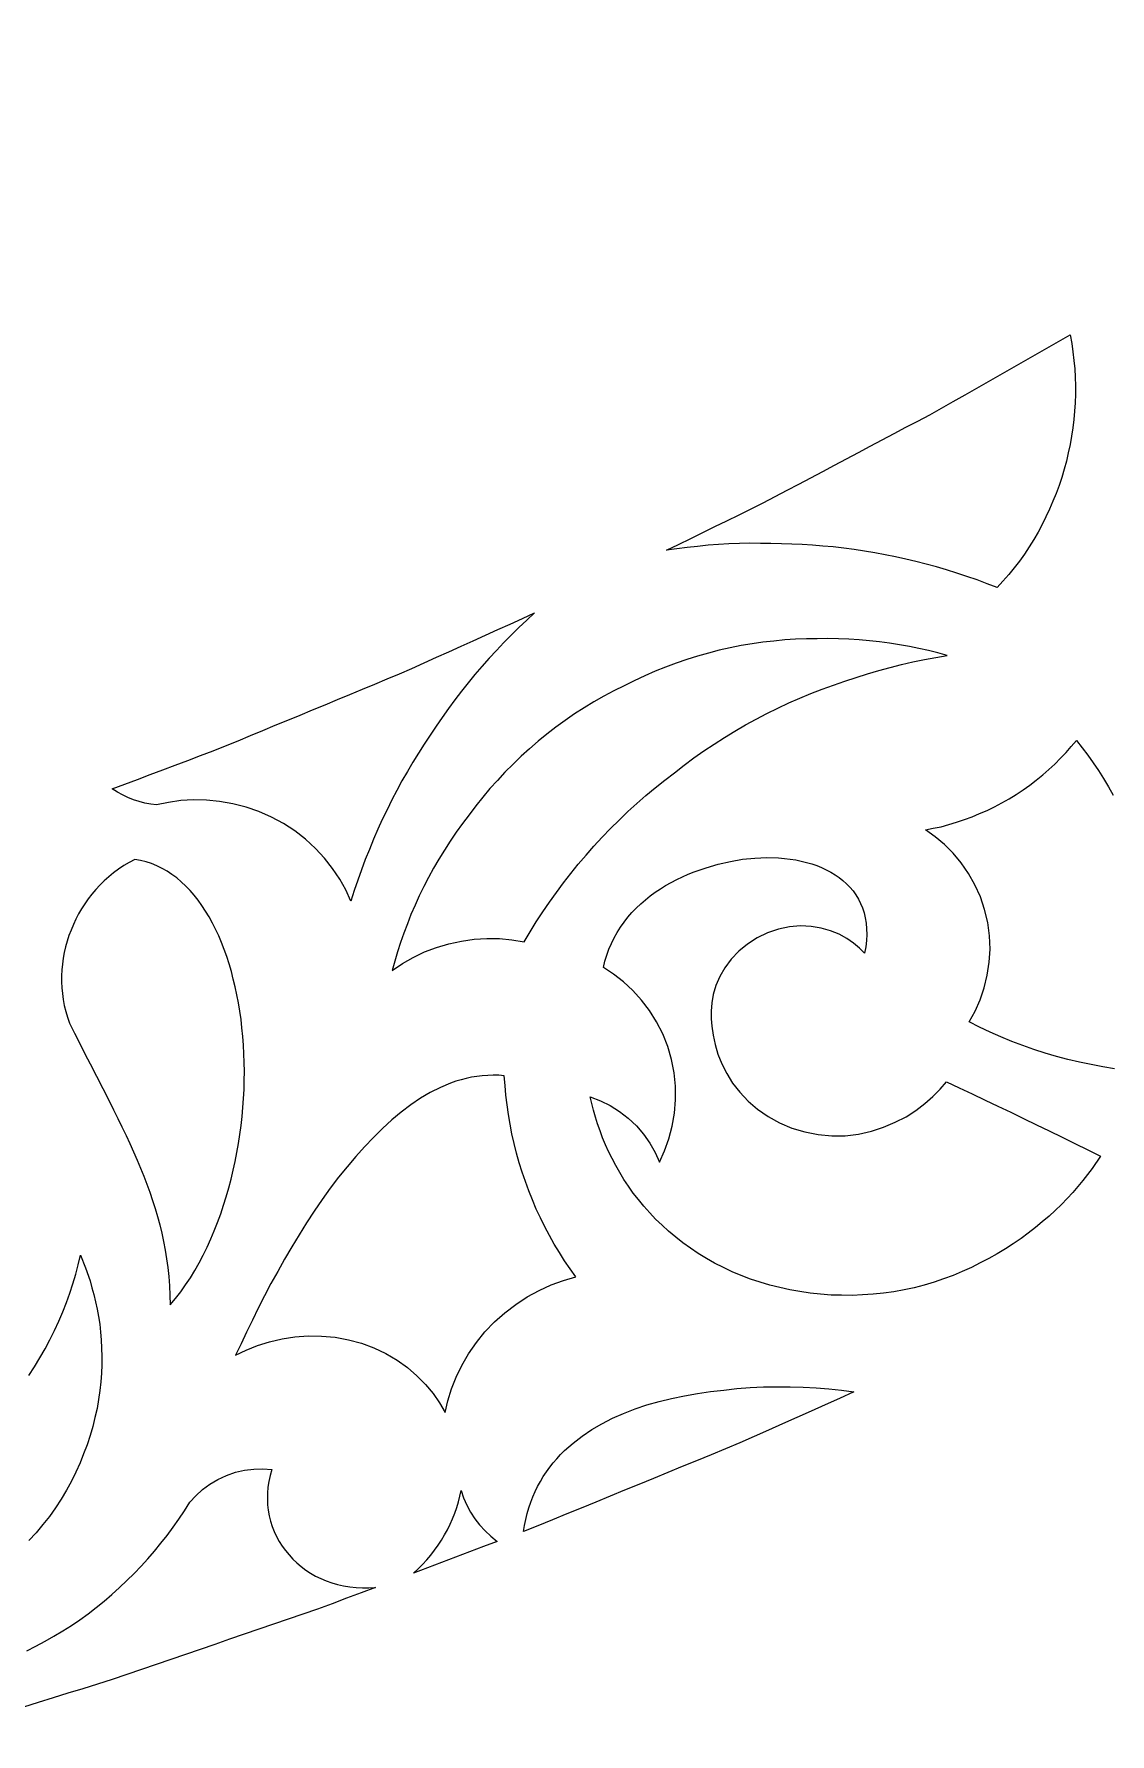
# Model space of a CAD drawing. Extents: x -1903 to -234, y -575 to 545.
# Drawn here: x -1190.6 to -1113.9, y -503.5 to -382.3 of the extents above; entities that cross this region are included whole.
import ezdxf

# ---------------------------------------------------------------- set-up
doc = ezdxf.new("R2010")
doc.units = 0
doc.layers.add('LAYER_1', color=18, linetype='CONTINUOUS')

msp = doc.modelspace()

# ---------------------------------------------------------------- linework, layer by layer
at = {"layer": 'LAYER_1'}
msp.add_lwpolyline([(-1342.912552403855, 545.219890420859, 0.4142135623730951), (-1902.912552403855, -14.78010957914103, 0.4142135623730951), (-1342.912552403855, -574.780109579141, 0.4142135623730951), (-782.912552403855, -14.78010957914103, 0.4142135623730951)], format="xyb", close=True, dxfattribs=at)
for points in [[(-1116.698486328125, -403.7484130859375), (-1116.5927734375, -404.3519592285156), (-1116.505004882812, -404.9563598632812), (-1116.435180664062, -405.5613708496094), (-1116.38330078125, -406.1665954589844), (-1116.349365234375, -406.7717590332031), (-1116.333129882812, -407.3764953613281), (-1116.334594726562, -407.9804992675781), (-1116.353881835938, -408.5834045410156), (-1116.390625, -409.1848754882812), (-1116.444946289062, -409.7846374511719), (-1116.516723632812, -410.3822631835938), (-1116.605834960938, -410.9774475097656), (-1116.712280273438, -411.5698547363281), (-1116.8359375, -412.1591491699219), (-1116.976684570312, -412.7449340820312), (-1117.134399414062, -413.3268737792969), (-1117.30908203125, -413.9046936035156), (-1117.500610351562, -414.4779357910156), (-1117.708740234375, -415.0462951660156), (-1117.93359375, -415.6094055175781), (-1118.174926757812, -416.1669311523438), (-1118.432495117188, -416.7184448242188), (-1118.70654296875, -417.263671875), (-1118.99658203125, -417.8021850585938), (-1119.302734375, -418.3336791992188), (-1119.624755859375, -418.8576965332031), (-1119.962646484375, -419.3739318847656), (-1120.317504882812, -419.8793640136719), (-1120.694946289062, -420.3633728027344), (-1121.088012695312, -420.8381958007812), (-1121.496337890625, -421.3034973144531), (-1121.919921875, -421.7588806152344), (-1122.63525390625, -421.4885864257812), (-1123.349609375, -421.2177429199219), (-1124.07080078125, -420.972900390625), (-1124.790893554688, -420.7275085449219), (-1125.516967773438, -420.5082092285156), (-1126.242065429688, -420.2883605957031), (-1126.972412109375, -420.0946655273438), (-1127.701782226562, -419.9004211425781), (-1128.435791015625, -419.7324523925781), (-1129.168579101562, -419.5638732910156), (-1129.905395507812, -419.4216918945312), (-1130.640991210938, -419.2789306640625), (-1131.3798828125, -419.16259765625), (-1132.11767578125, -419.0457458496094), (-1132.858032226562, -418.9554443359375), (-1133.597290039062, -418.8645629882812), (-1134.33837890625, -418.8003845214844), (-1135.078491210938, -418.7356567382812), (-1135.819702148438, -418.6977233886719), (-1136.56005859375, -418.6592712402344), (-1137.302856445312, -418.6435241699219), (-1138.052001953125, -418.6131591796875), (-1138.801147460938, -418.6094665527344), (-1139.549438476562, -418.6053466796875), (-1140.296997070312, -418.6280517578125), (-1141.043701171875, -418.6503295898438), (-1141.789184570312, -418.6995849609375), (-1142.533935546875, -418.7484741210938), (-1143.276611328125, -418.8244323730469), (-1144.018676757812, -418.9000549316406), (-1144.758056640625, -419.0029602050781), (-1145.496826171875, -419.1055297851562), (-1144.634521484375, -418.6831970214844), (-1143.772216796875, -418.2608642578125), (-1142.909912109375, -417.8385620117188), (-1142.047607421875, -417.4162292480469), (-1141.185302734375, -416.9938659667969), (-1140.322998046875, -416.5715637207031), (-1139.460693359375, -416.1492309570312), (-1138.5986328125, -415.726318359375), (-1137.75, -415.2771301269531), (-1136.9013671875, -414.8279113769531), (-1136.052734375, -414.3786926269531), (-1135.204223632812, -413.9295043945312), (-1134.355590820312, -413.4802856445312), (-1133.506958007812, -413.0310668945312), (-1132.658325195312, -412.5818481445312), (-1131.809692382812, -412.1326293945312), (-1130.961059570312, -411.6834106445312), (-1130.112426757812, -411.2342224121094), (-1129.263793945312, -410.7850036621094), (-1128.415161132812, -410.3357849121094), (-1127.566650390625, -409.8865966796875), (-1126.718017578125, -409.4373474121094), (-1125.873657226562, -408.9802551269531), (-1125.03955078125, -408.5046691894531), (-1124.205444335938, -408.0290222167969), (-1123.371337890625, -407.5534057617188), (-1122.537231445312, -407.0777587890625), (-1121.703125, -406.6021728515625), (-1120.869018554688, -406.1265258789062), (-1120.034912109375, -405.6509094238281), (-1119.200805664062, -405.17529296875), (-1118.36669921875, -404.6996765136719), (-1117.532592773438, -404.2240295410156)], [(-1154.899536132812, -423.5744934082031), (-1155.461547851562, -424.0925903320312), (-1156.0244140625, -424.6110229492188), (-1156.566772460938, -425.1495971679688), (-1157.110107421875, -425.6885375976562), (-1157.632690429688, -426.2470092773438), (-1158.156127929688, -426.8058776855469), (-1158.658813476562, -427.3836669921875), (-1159.162231445312, -427.9618530273438), (-1159.644409179688, -428.558349609375), (-1160.127685546875, -429.1553039550781), (-1160.58935546875, -429.7699279785156), (-1161.051879882812, -430.385009765625), (-1161.49267578125, -431.0171508789062), (-1161.934448242188, -431.6497802734375), (-1162.355346679688, -432.2957153320312), (-1162.783935546875, -432.9266967773438), (-1163.189819335938, -433.5739135742188), (-1163.596801757812, -434.2215576171875), (-1163.980590820312, -434.8847961425781), (-1164.365600585938, -435.5485229492188), (-1164.726928710938, -436.2271728515625), (-1165.089477539062, -436.9063110351562), (-1165.428100585938, -437.5997314453125), (-1165.767822265625, -438.2936706542969), (-1166.083251953125, -439.0012817382812), (-1166.399780273438, -439.7093811035156), (-1166.69140625, -440.4304809570312), (-1166.984375, -441.1520690917969), (-1167.251953125, -441.8860168457031), (-1167.520751953125, -442.6204528808594), (-1167.763793945312, -443.3665771484375), (-1168.008056640625, -444.1132202148438), (-1168.371826171875, -443.32373046875), (-1168.805908203125, -442.5448913574219), (-1169.310791015625, -441.7852478027344), (-1169.885864257812, -441.0537719726562), (-1170.528442382812, -440.3595581054688), (-1171.23486328125, -439.7115783691406), (-1171.99951171875, -439.1183776855469), (-1172.815551757812, -438.5877380371094), (-1173.674926757812, -438.1263122558594), (-1174.568359375, -437.7393188476562), (-1175.486206054688, -437.4305725097656), (-1176.426635742188, -437.1816101074219), (-1177.372802734375, -437.0099487304688), (-1178.314086914062, -436.9168701171875), (-1179.241455078125, -436.8998718261719), (-1180.146606445312, -436.9551086425781), (-1181.022827148438, -437.07763671875), (-1181.864013671875, -437.2616577148438), (-1182.287353515625, -437.2075805664062), (-1182.704833984375, -437.1272888183594), (-1183.115356445312, -437.0212707519531), (-1183.517578125, -436.8899841308594), (-1183.91064453125, -436.73388671875), (-1184.293212890625, -436.5534057617188), (-1184.664306640625, -436.3490295410156), (-1185.022827148438, -436.1212768554688), (-1184.124755859375, -435.7817687988281), (-1183.226806640625, -435.4422912597656), (-1182.328735351562, -435.102783203125), (-1181.430786132812, -434.7633056640625), (-1180.53271484375, -434.4237976074219), (-1179.634765625, -434.0843200683594), (-1178.73681640625, -433.7448425292969), (-1177.8388671875, -433.4053344726562), (-1176.944702148438, -433.0560302734375), (-1176.057861328125, -432.6885070800781), (-1175.1708984375, -432.3209838867188), (-1174.284057617188, -431.9534606933594), (-1173.397216796875, -431.5859375), (-1172.51025390625, -431.2184143066406), (-1171.623413085938, -430.8508911132812), (-1170.736450195312, -430.4833679199219), (-1169.849609375, -430.1158447265625), (-1168.962646484375, -429.7483215332031), (-1168.075805664062, -429.3807983398438), (-1167.18896484375, -429.0133056640625), (-1166.302001953125, -428.6457824707031), (-1165.415161132812, -428.2782592773438), (-1164.5283203125, -427.9107360839844), (-1163.648803710938, -427.5259399414062), (-1162.77392578125, -427.1307983398438), (-1161.89892578125, -426.7356567382812), (-1161.024047851562, -426.3405151367188), (-1160.149169921875, -425.9453735351562), (-1159.274169921875, -425.5502319335938), (-1158.399291992188, -425.1550903320312), (-1157.524291992188, -424.7599182128906), (-1156.6494140625, -424.3647766113281), (-1155.774536132812, -423.9696350097656)], [(-1125.4765625, -426.5994567871094), (-1126.141845703125, -426.4253845214844), (-1126.806274414062, -426.2507934570312), (-1127.491333007812, -426.1039733886719), (-1128.175415039062, -425.9566345214844), (-1128.878662109375, -425.8392944335938), (-1129.5810546875, -425.7214660644531), (-1130.30078125, -425.6358032226562), (-1131.01953125, -425.5496520996094), (-1131.753784179688, -425.4978637695312), (-1132.486938476562, -425.4455261230469), (-1133.2333984375, -425.4295349121094), (-1133.982543945312, -425.40576171875), (-1134.74853515625, -425.4083251953125), (-1135.513549804688, -425.4104309082031), (-1136.286865234375, -425.45166015625), (-1137.059326171875, -425.492431640625), (-1137.837280273438, -425.5737609863281), (-1138.614501953125, -425.6547241210938), (-1139.39404296875, -425.77734375), (-1140.172973632812, -425.899658203125), (-1140.951049804688, -426.0645141601562), (-1141.728515625, -426.2290954589844), (-1142.501831054688, -426.4367370605469), (-1143.274658203125, -426.6441650390625), (-1144.0400390625, -426.8948059082031), (-1144.805053710938, -427.1452941894531), (-1145.559204101562, -427.4388122558594), (-1146.313232421875, -427.7322082519531), (-1147.052978515625, -428.0679931640625), (-1147.792724609375, -428.4037475585938), (-1148.520141601562, -428.7701721191406), (-1149.253540039062, -429.1241455078125), (-1149.96630859375, -429.5181579589844), (-1150.679443359375, -429.9122924804688), (-1151.369018554688, -430.3447570800781), (-1152.058837890625, -430.7774047851562), (-1152.72265625, -431.2463989257812), (-1153.386840820312, -431.7156066894531), (-1154.022216796875, -432.2188110351562), (-1154.658325195312, -432.7222900390625), (-1155.263427734375, -433.2572021484375), (-1155.869262695312, -433.7924194335938), (-1156.442260742188, -434.3561706542969), (-1157.015991210938, -434.9202880859375), (-1157.555297851562, -435.5099182128906), (-1158.095458984375, -436.0999450683594), (-1158.599853515625, -436.7123107910156), (-1159.105224609375, -437.3250732421875), (-1159.573852539062, -437.9569091796875), (-1160.049438476562, -438.5752563476562), (-1160.489868164062, -439.2044372558594), (-1160.931396484375, -439.8340759277344), (-1161.334838867188, -440.4770202636719), (-1161.7392578125, -441.1203918457031), (-1162.105712890625, -441.7738952636719), (-1162.47314453125, -442.4278259277344), (-1162.802734375, -443.0887145996094), (-1163.133422851562, -443.7500610351562), (-1163.4267578125, -444.4154052734375), (-1163.72119140625, -445.0811767578125), (-1163.97900390625, -445.7481079101562), (-1164.23779296875, -446.4154357910156), (-1164.4609375, -447.081298828125), (-1164.684936523438, -447.7475280761719), (-1164.87451171875, -448.4097900390625), (-1165.065063476562, -449.0724487304688), (-1164.335571289062, -448.5792236328125), (-1163.560791015625, -448.1358337402344), (-1162.74609375, -447.7481384277344), (-1161.8974609375, -447.421142578125), (-1161.02197265625, -447.1589965820312), (-1160.127197265625, -446.9645080566406), (-1159.22119140625, -446.8394470214844), (-1158.312133789062, -446.7841491699219), (-1157.408081054688, -446.7977294921875), (-1156.517211914062, -446.8780822753906), (-1155.649047851562, -447.0162353515625), (-1155.21435546875, -446.3038635253906), (-1154.780883789062, -445.5920715332031), (-1154.314086914062, -444.8922729492188), (-1153.848510742188, -444.1930236816406), (-1153.349975585938, -443.5081787109375), (-1152.8525390625, -442.8238525390625), (-1152.322631835938, -442.1563415527344), (-1151.7939453125, -441.4893493652344), (-1151.233520507812, -440.8414611816406), (-1150.674072265625, -440.1940612792969), (-1150.083862304688, -439.5680847167969), (-1149.494750976562, -438.9425659179688), (-1148.875854492188, -438.3406372070312), (-1148.257934570312, -437.7391662597656), (-1147.611694335938, -437.1633605957031), (-1146.966186523438, -436.5879516601562), (-1146.293701171875, -436.0401916503906), (-1145.6220703125, -435.4927978515625), (-1144.92822265625, -434.9681091308594), (-1144.243286132812, -434.4262084960938), (-1143.535034179688, -433.9151611328125), (-1142.8271484375, -433.4043579101562), (-1142.097778320312, -432.9258728027344), (-1141.368896484375, -432.4476013183594), (-1140.620483398438, -432.0029907226562), (-1139.872314453125, -431.5585021972656), (-1139.106811523438, -431.1487426757812), (-1138.341430664062, -430.7390441894531), (-1137.560913085938, -430.3649291992188), (-1136.780395507812, -429.9908142089844), (-1135.987182617188, -429.6529846191406), (-1135.193603515625, -429.3150329589844), (-1134.389770507812, -429.0137634277344), (-1133.58544921875, -428.7123107910156), (-1132.773071289062, -428.4477233886719), (-1131.96435546875, -428.1751403808594), (-1131.15771484375, -427.923828125), (-1130.3505859375, -427.6722717285156), (-1129.539794921875, -427.4576416015625), (-1128.728393554688, -427.2427062988281), (-1127.915649414062, -427.0642700195312), (-1127.102294921875, -426.885498046875), (-1126.289794921875, -426.7427062988281)], [(-1183.427612304688, -441.1443176269531), (-1183.826416015625, -441.3592224121094), (-1184.210693359375, -441.5906066894531), (-1184.580078125, -441.8377990722656), (-1184.9345703125, -442.1001892089844), (-1185.274047851562, -442.3770751953125), (-1185.598266601562, -442.6678161621094), (-1185.906982421875, -442.9717712402344), (-1186.200317382812, -443.2882690429688), (-1186.477783203125, -443.6166381835938), (-1186.739379882812, -443.9562072753906), (-1186.98486328125, -444.3063354492188), (-1187.214111328125, -444.6663208007812), (-1187.426879882812, -445.0355224609375), (-1187.623046875, -445.4132690429688), (-1187.802978515625, -445.7970581054688), (-1187.968139648438, -446.1813659667969), (-1188.115966796875, -446.5726318359375), (-1188.246215820312, -446.9701538085938), (-1188.358642578125, -447.373291015625), (-1188.452880859375, -447.7813110351562), (-1188.52880859375, -448.1936340332031), (-1188.586303710938, -448.6094970703125), (-1188.624877929688, -449.0282897949219), (-1188.64453125, -449.4493103027344), (-1188.644897460938, -449.8718872070312), (-1188.625732421875, -450.2953491210938), (-1188.586791992188, -450.7190246582031), (-1188.52783203125, -451.1422119140625), (-1188.448608398438, -451.5642700195312), (-1188.348754882812, -451.9844665527344), (-1188.228149414062, -452.4021606445312), (-1188.086547851562, -452.8166198730469), (-1187.716430664062, -453.5449829101562), (-1187.346069335938, -454.2732543945312), (-1186.975341796875, -455.0014038085938), (-1186.604248046875, -455.7294311523438), (-1186.153564453125, -456.6106872558594), (-1185.702392578125, -457.4917297363281), (-1185.250732421875, -458.3726501464844), (-1184.939453125, -458.9949951171875), (-1184.628051757812, -459.6172790527344), (-1184.336181640625, -460.2204284667969), (-1184.044311523438, -460.823486328125), (-1183.773193359375, -461.4122619628906), (-1183.501953125, -462.0009765625), (-1183.252685546875, -462.5802307128906), (-1183.00341796875, -463.159423828125), (-1182.777221679688, -463.7339782714844), (-1182.551025390625, -464.3085327148438), (-1182.34912109375, -464.8832702636719), (-1182.147216796875, -465.4580078125), (-1181.970825195312, -466.0378112792969), (-1181.794555664062, -466.6176147460938), (-1181.64501953125, -467.2073059082031), (-1181.49560546875, -467.7970581054688), (-1181.374145507812, -468.4015808105469), (-1181.2529296875, -469.0061340332031), (-1181.153442382812, -469.6248474121094), (-1181.069091796875, -470.254638671875), (-1181.000122070312, -470.896728515625), (-1180.947021484375, -471.5523681640625), (-1180.909912109375, -472.2227783203125), (-1180.889282226562, -472.9091796875), (-1180.510620117188, -472.446533203125), (-1180.145751953125, -471.9686889648438), (-1179.794799804688, -471.4763793945312), (-1179.457641601562, -470.9702758789062), (-1179.134521484375, -470.4511413574219), (-1178.827514648438, -469.9132995605469), (-1178.537109375, -469.3564453125), (-1178.260498046875, -468.7889099121094), (-1177.997680664062, -468.2113952636719), (-1177.748779296875, -467.6246032714844), (-1177.520263671875, -467.025146484375), (-1177.29248046875, -466.4259948730469), (-1177.091552734375, -465.8121643066406), (-1176.891357421875, -465.1986389160156), (-1176.717895507812, -464.5732421875), (-1176.545166015625, -463.9481506347656), (-1176.399169921875, -463.3139343261719), (-1176.253784179688, -462.6799926757812), (-1176.134887695312, -462.0397338867188), (-1176.016845703125, -461.3997497558594), (-1175.925048828125, -460.7561950683594), (-1175.833862304688, -460.1128845214844), (-1175.768798828125, -459.46875), (-1175.704467773438, -458.8248596191406), (-1175.666137695312, -458.1828918457031), (-1175.628295898438, -457.5411376953125), (-1175.616088867188, -456.9040222167969), (-1175.604614257812, -456.2671508789062), (-1175.618530273438, -455.6376342773438), (-1175.632934570312, -455.0083312988281), (-1175.672607421875, -454.3890991210938), (-1175.712646484375, -453.77001953125), (-1175.777709960938, -453.1637878417969), (-1175.843139648438, -452.5577087402344), (-1175.933227539062, -451.9671325683594), (-1176.023681640625, -451.376708984375), (-1176.138427734375, -450.8044738769531), (-1176.253540039062, -450.2323608398438), (-1176.392700195312, -449.6812438964844), (-1176.532104492188, -449.130126953125), (-1176.6953125, -448.6027221679688), (-1176.858642578125, -448.0753479003906), (-1177.03955078125, -447.5674133300781), (-1177.232299804688, -447.0733642578125), (-1177.436645507812, -446.5938110351562), (-1177.652587890625, -446.1295166015625), (-1177.880004882812, -445.6810913085938), (-1178.11865234375, -445.2492370605469), (-1178.368774414062, -444.8345947265625), (-1178.630004882812, -444.4378662109375), (-1178.90234375, -444.0597229003906), (-1179.185791015625, -443.7008361816406), (-1179.480346679688, -443.3619079589844), (-1179.78564453125, -443.0435485839844), (-1180.101928710938, -442.7465209960938), (-1180.428833007812, -442.4714660644531), (-1180.7666015625, -442.2190551757812), (-1181.114990234375, -441.989990234375), (-1181.47412109375, -441.7849426269531), (-1181.84375, -441.6046142578125), (-1182.223876953125, -441.4496765136719), (-1182.614624023438, -441.3208618164062), (-1183.015869140625, -441.2188415527344)], [(-1131.366455078125, -447.8323669433594), (-1131.729736328125, -447.4661560058594), (-1132.15185546875, -447.1127624511719), (-1132.635986328125, -446.7817993164062), (-1133.183715820312, -446.4844970703125), (-1133.7939453125, -446.2334899902344), (-1134.462646484375, -446.0422058105469), (-1135.18212890625, -445.924072265625), (-1135.940795898438, -445.8912658691406), (-1136.72314453125, -445.9535522460938), (-1137.510986328125, -446.116943359375), (-1138.2841796875, -446.3826904296875), (-1139.022216796875, -446.7466735839844), (-1139.70947265625, -447.1925048828125), (-1140.334106445312, -447.6983642578125), (-1140.876708984375, -448.2638244628906), (-1141.330200195312, -448.8709716796875), (-1141.692626953125, -449.5017700195312), (-1141.966186523438, -450.1395263671875), (-1142.156372070312, -450.7698059082031), (-1142.271118164062, -451.3809814453125), (-1142.319458007812, -451.9643249511719), (-1142.311279296875, -452.5138549804688), (-1142.255859375, -453.0260009765625), (-1142.171020507812, -453.6744995117188), (-1142.029663085938, -454.3435974121094), (-1141.825561523438, -455.0278625488281), (-1141.552124023438, -455.7201843261719), (-1141.2041015625, -456.4120788574219), (-1140.777099609375, -457.0935363769531), (-1140.26806640625, -457.7532958984375), (-1139.676635742188, -458.3792114257812), (-1139.004272460938, -458.9586486816406), (-1138.255615234375, -459.4792175292969), (-1137.438110351562, -459.9292602539062), (-1136.561767578125, -460.2986755371094), (-1135.63916015625, -460.5796203613281), (-1134.6845703125, -460.7669067382812), (-1133.713500976562, -460.8583984375), (-1132.7451171875, -460.8482055664062), (-1131.800048828125, -460.7279357910156), (-1130.8837890625, -460.5226745605469), (-1130.0078125, -460.2411499023438), (-1129.18212890625, -459.8934936523438), (-1128.41357421875, -459.4904479980469), (-1127.707275390625, -459.0429992675781), (-1127.0654296875, -458.5616455078125), (-1126.48876953125, -458.0562438964844), (-1125.976196289062, -457.5356140136719), (-1125.525512695312, -457.0075378417969), (-1124.611694335938, -457.4404602050781), (-1123.695922851562, -457.8724975585938), (-1122.778442382812, -458.3036804199219), (-1121.859130859375, -458.7339477539062), (-1120.946044921875, -459.1773681640625), (-1120.03125, -459.6199340820312), (-1119.114624023438, -460.0616149902344), (-1118.196166992188, -460.5024108886719), (-1117.284301757812, -460.9562072753906), (-1116.370727539062, -461.4091491699219), (-1115.455444335938, -461.8612365722656), (-1114.542724609375, -462.3038330078125), (-1115.1298828125, -463.1758728027344), (-1115.460083007812, -463.6082153320312), (-1115.790649414062, -464.040771484375), (-1116.15673828125, -464.4712219238281), (-1116.523315429688, -464.9018859863281), (-1116.926635742188, -465.3274536132812), (-1117.330322265625, -465.7532043457031), (-1117.771362304688, -466.1704711914062), (-1118.212890625, -466.5879821777344), (-1118.692260742188, -466.9933471679688), (-1119.171875, -467.3988952636719), (-1119.689086914062, -467.7883911132812), (-1120.206665039062, -468.1780090332031), (-1120.760986328125, -468.5474243164062), (-1121.315551757812, -468.9169311523438), (-1121.905517578125, -469.2619018554688), (-1122.495727539062, -469.6069030761719), (-1123.119140625, -469.9229431152344), (-1123.74267578125, -470.2390441894531), (-1124.396850585938, -470.5217590332031), (-1125.05078125, -470.804443359375), (-1125.731811523438, -471.049560546875), (-1126.412719726562, -471.2945556640625), (-1127.116333007812, -471.498046875), (-1127.81982421875, -471.7013854980469), (-1128.5498046875, -471.8412780761719), (-1129.280395507812, -471.9788818359375), (-1130.023559570312, -472.0686340332031), (-1130.76611328125, -472.1581420898438), (-1131.515502929688, -472.1976928710938), (-1132.264038085938, -472.2368774414062), (-1133.013305664062, -472.2247009277344), (-1133.76171875, -472.2122192382812), (-1134.504516601562, -472.1476745605469), (-1135.246459960938, -472.082763671875), (-1135.9765625, -471.9661254882812), (-1136.705810546875, -471.8490600585938), (-1137.41748046875, -471.681396484375), (-1138.128051757812, -471.5132751464844), (-1138.8154296875, -471.2964782714844), (-1139.501831054688, -471.0792541503906), (-1140.160034179688, -470.8160400390625), (-1140.8173828125, -470.5523681640625), (-1141.442138671875, -470.2460632324219), (-1142.066040039062, -469.9393615722656), (-1142.653686523438, -469.5938720703125), (-1143.240600585938, -469.248046875), (-1143.788452148438, -468.8677062988281), (-1144.335571289062, -468.4870300292969), (-1144.841674804688, -468.0764770507812), (-1145.347045898438, -467.6656188964844), (-1145.810180664062, -467.2295227050781), (-1146.272705078125, -466.793212890625), (-1146.692260742188, -466.33642578125), (-1147.111328125, -465.87939453125), (-1147.487670898438, -465.4065246582031), (-1147.863647460938, -464.9335021972656), (-1148.197387695312, -464.4490356445312), (-1148.530883789062, -463.9644165039062), (-1148.82421875, -463.470458984375), (-1149.117553710938, -462.9763488769531), (-1149.370849609375, -462.4798278808594), (-1149.6240234375, -461.9832458496094), (-1149.839233398438, -461.4876098632812), (-1150.054565429688, -460.9919738769531), (-1150.23388671875, -460.5001831054688), (-1150.413330078125, -460.0084228515625), (-1150.559204101562, -459.5231323242188), (-1150.705200195312, -459.037841796875), (-1150.936645507812, -458.080810546875), (-1150.214965820312, -458.3571472167969), (-1149.514404296875, -458.7044067382812), (-1148.845703125, -459.1207885742188), (-1148.219116210938, -459.6024780273438), (-1147.644409179688, -460.1437683105469), (-1147.129638671875, -460.7372131347656), (-1146.681518554688, -461.3741149902344), (-1146.304565429688, -462.044677734375), (-1146.001220703125, -462.7388000488281), (-1145.633911132812, -461.9216613769531), (-1145.327270507812, -461.0609130859375), (-1145.08935546875, -460.1626586914062), (-1144.927368164062, -459.2344360351562), (-1144.847412109375, -458.2850646972656), (-1144.853881835938, -457.3244934082031), (-1144.949462890625, -456.3633728027344), (-1145.134643554688, -455.4128112792969), (-1145.407836914062, -454.4838256835938), (-1145.765380859375, -453.5870971679688), (-1146.201782226562, -452.7323913574219), (-1146.709716796875, -451.9283752441406), (-1147.280639648438, -451.18212890625), (-1147.904907226562, -450.499267578125), (-1148.572509765625, -449.883544921875), (-1149.2734375, -449.3371276855469), (-1149.997924804688, -448.8604736328125), (-1149.887329101562, -448.4085083007812), (-1149.753784179688, -447.9697570800781), (-1149.597900390625, -447.5443420410156), (-1149.420776367188, -447.1322631835938), (-1149.22314453125, -446.7335205078125), (-1149.005981445312, -446.3482055664062), (-1148.769897460938, -445.9763488769531), (-1148.515747070312, -445.6179504394531), (-1148.24462890625, -445.2730712890625), (-1147.95703125, -444.9417114257812), (-1147.654052734375, -444.6239013671875), (-1147.336303710938, -444.3197021484375), (-1147.004760742188, -444.0291137695312), (-1146.660278320312, -443.7521362304688), (-1146.303466796875, -443.4888610839844), (-1145.935180664062, -443.2392883300781), (-1145.556396484375, -443.0033874511719), (-1145.167846679688, -442.78125), (-1144.770385742188, -442.5729064941406), (-1144.36474609375, -442.3783264160156), (-1143.951782226562, -442.1975708007812), (-1143.532348632812, -442.0306396484375), (-1142.67724609375, -441.7384643554688), (-1141.809692382812, -441.4940185546875), (-1140.940673828125, -441.28857421875), (-1140.068481445312, -441.139892578125), (-1139.19970703125, -441.0484313964844), (-1138.340942382812, -441.0146789550781), (-1137.499145507812, -441.0390930175781), (-1137.086547851562, -441.0733032226562), (-1136.680786132812, -441.1222229003906), (-1136.282592773438, -441.1859436035156), (-1135.892822265625, -441.2645874023438), (-1135.512329101562, -441.358154296875), (-1135.141967773438, -441.4667358398438), (-1134.78271484375, -441.5904235839844), (-1134.435302734375, -441.7293090820312), (-1134.100830078125, -441.8834533691406), (-1133.779907226562, -442.0529174804688), (-1133.473510742188, -442.2378540039062), (-1133.1826171875, -442.4382629394531), (-1132.907958984375, -442.654296875), (-1132.650634765625, -442.8860168457031), (-1132.411376953125, -443.1335144042969), (-1132.191162109375, -443.3968811035156), (-1131.990844726562, -443.6762390136719), (-1131.811401367188, -443.9716491699219), (-1131.653686523438, -444.2832336425781), (-1131.518676757812, -444.611083984375), (-1131.4072265625, -444.955322265625), (-1131.320434570312, -445.3160400390625), (-1131.258911132812, -445.6933288574219), (-1131.223876953125, -446.0873107910156), (-1131.216186523438, -446.4980773925781), (-1131.23681640625, -446.92578125), (-1131.286499023438, -447.3704833984375)], [(-1157.063354492188, -456.5672302246094), (-1157.460327148438, -456.5409545898438), (-1157.854248046875, -456.5332946777344), (-1158.244995117188, -456.5439147949219), (-1158.632690429688, -456.5724182128906), (-1159.017333984375, -456.618408203125), (-1159.398803710938, -456.6815795898438), (-1159.77734375, -456.7615356445312), (-1160.15283203125, -456.85791015625), (-1160.525268554688, -456.9703369140625), (-1160.894653320312, -457.0984497070312), (-1161.624145507812, -457.4002380371094), (-1162.341674804688, -457.7603454589844), (-1163.046997070312, -458.17578125), (-1163.740112304688, -458.6436157226562), (-1164.421142578125, -459.160888671875), (-1165.089965820312, -459.724609375), (-1165.746704101562, -460.3318176269531), (-1166.392578125, -460.9757080078125), (-1167.034301757812, -461.6363830566406), (-1167.663696289062, -462.33154296875), (-1168.2802734375, -463.0581665039062), (-1168.88427734375, -463.8133239746094), (-1169.475341796875, -464.5939636230469), (-1170.05322265625, -465.3971557617188), (-1170.61767578125, -466.2198181152344), (-1171.16845703125, -467.0589904785156), (-1171.705322265625, -467.9115600585938), (-1172.22802734375, -468.7745666503906), (-1172.735961914062, -469.6449279785156), (-1173.220458984375, -470.5198364257812), (-1173.706787109375, -471.3954467773438), (-1174.15966796875, -472.2666320800781), (-1174.614501953125, -473.1385192871094), (-1175.034057617188, -473.9936218261719), (-1175.455444335938, -474.8493957519531), (-1175.83984375, -475.676025390625), (-1176.225830078125, -476.5032348632812), (-1175.46630859375, -476.130859375), (-1174.658447265625, -475.8053283691406), (-1173.806396484375, -475.5343322753906), (-1172.916015625, -475.3251647949219), (-1171.99462890625, -475.1844787597656), (-1171.050903320312, -475.1177978515625), (-1170.094848632812, -475.1293640136719), (-1169.136962890625, -475.2217102050781), (-1168.188720703125, -475.3955688476562), (-1167.261474609375, -475.6497802734375), (-1166.3662109375, -475.9812316894531), (-1165.513305664062, -476.3850402832031), (-1164.7119140625, -476.854736328125), (-1163.969482421875, -477.3826293945312), (-1163.292114257812, -477.9601135253906), (-1162.683959960938, -478.5780334472656), (-1162.1474609375, -479.2272033691406), (-1161.682983398438, -479.8984985351562), (-1161.289916992188, -480.5834045410156), (-1161.102294921875, -479.7417297363281), (-1160.840942382812, -478.8954772949219), (-1160.504028320312, -478.0531311035156), (-1160.09130859375, -477.2236633300781), (-1159.609619140625, -476.4018249511719), (-1159.059448242188, -475.6023254394531), (-1158.442138671875, -474.8416137695312), (-1157.763305664062, -474.1281433105469), (-1157.02978515625, -473.4693298339844), (-1156.249755859375, -472.8713989257812), (-1155.431762695312, -472.3391418457031), (-1154.585083007812, -471.8758850097656), (-1153.718994140625, -471.4833374023438), (-1152.842651367188, -471.1617126464844), (-1151.96484375, -470.9098815917969), (-1152.364624023438, -470.3389892578125), (-1152.764038085938, -469.7679443359375), (-1153.133544921875, -469.1737670898438), (-1153.502685546875, -468.5794982910156), (-1153.840209960938, -467.9640808105469), (-1154.177612304688, -467.3485717773438), (-1154.48193359375, -466.7141723632812), (-1154.7861328125, -466.0796813964844), (-1155.056030273438, -465.4286499023438), (-1155.325927734375, -464.7776184082031), (-1155.560546875, -464.1125793457031), (-1155.79541015625, -463.4475402832031), (-1155.994140625, -462.7710876464844), (-1156.193115234375, -462.0947265625), (-1156.355834960938, -461.40966796875), (-1156.518676757812, -460.7247314453125), (-1156.645141601562, -460.0338439941406), (-1156.77197265625, -459.3431091308594), (-1156.8623046875, -458.6491394042969), (-1156.953125, -457.9554138183594), (-1157.008056640625, -457.2611999511719)], [(-1132.138671875, -479.1212463378906), (-1133.153930664062, -479.5751647949219), (-1134.169189453125, -480.0291137695312), (-1135.184326171875, -480.4830322265625), (-1136.199584960938, -480.9369812011719), (-1137.214721679688, -481.3908996582031), (-1138.22998046875, -481.8448181152344), (-1139.2451171875, -482.2987060546875), (-1140.26025390625, -482.7525939941406), (-1141.287719726562, -483.1781921386719), (-1142.316650390625, -483.5999755859375), (-1143.345703125, -484.0217590332031), (-1144.374633789062, -484.4435119628906), (-1145.403564453125, -484.8652648925781), (-1146.432495117188, -485.2870178222656), (-1147.46142578125, -485.7087707519531), (-1148.490356445312, -486.1304931640625), (-1149.519165039062, -486.55224609375), (-1150.548095703125, -486.9739379882812), (-1151.576904296875, -487.3956909179688), (-1152.605712890625, -487.8173828125), (-1153.634643554688, -488.2391052246094), (-1154.663330078125, -488.6607971191406), (-1155.6982421875, -489.0670471191406), (-1155.626220703125, -488.6304626464844), (-1155.537109375, -488.20556640625), (-1155.43359375, -487.7867736816406), (-1155.314697265625, -487.3774108886719), (-1155.180053710938, -486.9791259765625), (-1155.030029296875, -486.5918579101562), (-1154.865112304688, -486.2154846191406), (-1154.685424804688, -485.8499145507812), (-1154.491455078125, -485.4950256347656), (-1154.283569335938, -485.1507263183594), (-1154.06201171875, -484.8169555664062), (-1153.827392578125, -484.4935607910156), (-1153.579833984375, -484.180419921875), (-1153.319702148438, -483.8774719238281), (-1153.04736328125, -483.5846252441406), (-1152.76318359375, -483.3017272949219), (-1152.160888671875, -482.7654418945312), (-1151.515380859375, -482.2677612304688), (-1150.829467773438, -481.8078308105469), (-1150.10595703125, -481.3848266601562), (-1149.347412109375, -480.9978637695312), (-1148.556884765625, -480.6461181640625), (-1147.73681640625, -480.3287048339844), (-1146.89013671875, -480.0447692871094), (-1146.019775390625, -479.7934875488281), (-1145.128173828125, -479.573974609375), (-1144.21826171875, -479.3854370117188), (-1143.29296875, -479.2270202636719), (-1142.35498046875, -479.0979309082031), (-1141.414306640625, -478.9808044433594), (-1140.470825195312, -478.8816833496094), (-1139.523071289062, -478.8096313476562), (-1138.574096679688, -478.7638854980469), (-1137.626708984375, -478.7437438964844), (-1136.68359375, -478.7484741210938), (-1135.748046875, -478.7773742675781), (-1134.82275390625, -478.8298034667969), (-1133.910766601562, -478.905029296875), (-1133.015014648438, -479.0024108886719)], [(-1160.148071289062, -486.1389465332031), (-1159.966430664062, -486.6736450195312), (-1159.74169921875, -487.1893615722656), (-1159.475463867188, -487.6841125488281), (-1159.168701171875, -488.1559143066406), (-1158.822875976562, -488.6028137207031), (-1158.439208984375, -489.0227355957031), (-1158.01904296875, -489.4137878417969), (-1157.563720703125, -489.7739562988281), (-1158.559936523438, -490.1505432128906), (-1159.55615234375, -490.527099609375), (-1160.552368164062, -490.9036865234375), (-1161.548583984375, -491.2802734375), (-1162.544799804688, -491.6568603515625), (-1163.541015625, -492.033447265625), (-1163.212158203125, -491.7272338867188), (-1162.8974609375, -491.4105224609375), (-1162.59716796875, -491.0837707519531), (-1162.311645507812, -490.7474670410156), (-1162.041259765625, -490.402099609375), (-1161.7861328125, -490.048095703125), (-1161.546875, -489.6859741210938), (-1161.323486328125, -489.3161926269531), (-1161.116333007812, -488.9392395019531), (-1160.925903320312, -488.5555725097656), (-1160.752319335938, -488.1656494140625), (-1160.595947265625, -487.7699890136719), (-1160.45703125, -487.3690185546875), (-1160.3359375, -486.9632263183594), (-1160.232788085938, -486.5530395507812)]]:
    msp.add_lwpolyline(points, close=True, dxfattribs=at)
for points in [[(-1113.54443359375, -456.0682983398438), (-1114.383544921875, -455.9424743652344), (-1115.2138671875, -455.7784423828125), (-1116.042846679688, -455.6137390136719), (-1116.860473632812, -455.4110717773438), (-1117.6767578125, -455.2077331542969), (-1118.478881835938, -454.9669494628906), (-1119.28662109375, -454.7123107910156), (-1120.0791015625, -454.4181518554688), (-1120.870239257812, -454.1233520507812), (-1121.641967773438, -453.7938537597656), (-1122.412475585938, -453.4636840820312), (-1123.161376953125, -453.1000671386719), (-1123.908935546875, -452.7358703613281), (-1123.491943359375, -451.9691772460938), (-1123.131469726562, -451.1544799804688), (-1122.83642578125, -450.2972717285156), (-1122.614868164062, -449.4047241210938), (-1122.4736328125, -448.4852600097656), (-1122.418212890625, -447.5487060546875), (-1122.457763671875, -446.5948791503906), (-1122.587158203125, -445.6478576660156), (-1122.805297851562, -444.719482421875), (-1123.109252929688, -443.8208923339844), (-1123.49365234375, -442.9623107910156), (-1123.951782226562, -442.1528625488281), (-1124.474975585938, -441.4000854492188), (-1125.053833007812, -440.7098693847656), (-1125.678466796875, -440.0862731933594), (-1126.338500976562, -439.5316162109375), (-1127.027709960938, -439.0394287109375), (-1126.4677734375, -438.9295349121094), (-1125.9111328125, -438.8123779296875), (-1125.356079101562, -438.6571960449219), (-1124.80078125, -438.5018615722656), (-1124.251220703125, -438.30859375), (-1123.701538085938, -438.115234375), (-1123.16162109375, -437.8846130371094), (-1122.621704101562, -437.6539306640625), (-1122.095825195312, -437.3871765136719), (-1121.56982421875, -437.1203918457031), (-1121.061889648438, -436.8192138671875), (-1120.553955078125, -436.5180969238281), (-1120.067749023438, -436.184814453125), (-1119.581665039062, -435.8515930175781), (-1119.120849609375, -435.4888916015625), (-1118.66015625, -435.1262817382812), (-1118.227661132812, -434.7371826171875), (-1117.795532226562, -434.3482666015625), (-1117.39404296875, -433.9361267089844), (-1116.992919921875, -433.5242309570312), (-1116.62451171875, -433.0926208496094), (-1116.256591796875, -432.6612243652344), (-1115.84912109375, -433.1846008300781), (-1115.44140625, -433.7078552246094), (-1115.059326171875, -434.2593994140625), (-1114.677124023438, -434.8108520507812), (-1114.323608398438, -435.3890380859375), (-1113.969970703125, -435.9671936035156), (-1113.647827148438, -436.5702819824219)], [(-1190.982788085938, -477.9530029296875), (-1190.565307617188, -477.3293151855469), (-1190.186889648438, -476.6885681152344), (-1189.8095703125, -476.0482177734375), (-1189.47265625, -475.3941650390625), (-1189.13671875, -474.7404479980469), (-1188.842163085938, -474.0764465332031), (-1188.548461914062, -473.4127502441406), (-1188.296508789062, -472.7421264648438), (-1188.04541015625, -472.0718383789062), (-1187.835815429688, -471.3978881835938), (-1187.627197265625, -470.7242736816406), (-1187.459716796875, -470.0502014160156), (-1187.293090820312, -469.3764343261719), (-1186.935180664062, -470.2607116699219), (-1186.61279296875, -471.1944274902344), (-1186.472290039062, -471.6859741210938), (-1186.33203125, -472.1775512695312), (-1186.215576171875, -472.6935119628906), (-1186.099365234375, -473.2095031738281), (-1186.010620117188, -473.7492065429688), (-1185.921875, -474.2889709472656), (-1185.864135742188, -474.8513793945312), (-1185.806640625, -475.4139099121094), (-1185.783569335938, -475.9974975585938), (-1185.7607421875, -476.5812377929688), (-1185.776000976562, -477.1841125488281), (-1185.791625976562, -477.787109375), (-1185.8486328125, -478.4066772460938), (-1185.90625, -479.0264587402344), (-1186.008422851562, -479.6597290039062), (-1186.111206054688, -480.2932434082031), (-1186.261474609375, -480.9366455078125), (-1186.412475585938, -481.580322265625), (-1186.61328125, -482.229736328125), (-1186.81494140625, -482.8794555664062), (-1187.068359375, -483.5303039550781), (-1187.322631835938, -484.1814880371094), (-1187.629760742188, -484.8287353515625), (-1187.937866210938, -485.4763488769531), (-1188.299194335938, -486.1146850585938), (-1188.661499023438, -486.7533874511719), (-1189.076416015625, -487.3772277832031), (-1189.495361328125, -487.9917907714844), (-1189.968627929688, -488.5766296386719), (-1190.442749023438, -489.1617431640625), (-1190.965942382812, -489.7196350097656)], [(-1191.1240234375, -497.5770263671875), (-1190.467651367188, -497.2432250976562), (-1189.820922851562, -496.8951721191406), (-1189.183837890625, -496.5330505371094), (-1188.556884765625, -496.1571044921875), (-1187.9404296875, -495.7675170898438), (-1187.334838867188, -495.3645324707031), (-1186.741943359375, -494.9439392089844), (-1186.165771484375, -494.4942626953125), (-1185.601440429688, -494.0321044921875), (-1185.049194335938, -493.5575866699219), (-1184.509399414062, -493.0709838867188), (-1183.982543945312, -492.5725402832031), (-1183.46875, -492.0624694824219), (-1182.968505859375, -491.5409545898438), (-1182.482055664062, -491.0082702636719), (-1182.009643554688, -490.4646301269531), (-1181.551635742188, -489.9101867675781), (-1181.108520507812, -489.3452453613281), (-1180.680419921875, -488.7699584960938), (-1180.267700195312, -488.1846008300781), (-1179.87060546875, -487.5893249511719), (-1179.489501953125, -486.984375), (-1179.075561523438, -486.5191955566406), (-1178.60205078125, -486.085205078125), (-1178.07373046875, -485.6925354003906), (-1177.497924804688, -485.3505249023438), (-1176.884033203125, -485.0670471191406), (-1176.243041992188, -484.8479614257812), (-1175.5869140625, -484.6966857910156), (-1174.927856445312, -484.6140441894531), (-1174.278076171875, -484.5983581542969), (-1173.649047851562, -484.642822265625), (-1173.769287109375, -485.0727844238281), (-1173.861083984375, -485.4974365234375), (-1173.923950195312, -485.9188842773438), (-1173.958740234375, -486.3363037109375), (-1173.965942382812, -486.7489013671875), (-1173.946411132812, -487.1559448242188), (-1173.900634765625, -487.5565490722656), (-1173.829223632812, -487.9499816894531), (-1173.733032226562, -488.3354187011719), (-1173.612548828125, -488.7120666503906), (-1173.468505859375, -489.0791320800781), (-1173.301513671875, -489.4358215332031), (-1173.1123046875, -489.7813415527344), (-1172.901489257812, -490.1148681640625), (-1172.669677734375, -490.4356689453125), (-1172.417724609375, -490.742919921875), (-1172.146118164062, -491.0358276367188), (-1171.855712890625, -491.3135986328125), (-1171.546997070312, -491.5754699707031), (-1171.220703125, -491.8206481933594), (-1170.879760742188, -492.0425415039062), (-1170.523315429688, -492.2440490722656), (-1170.151733398438, -492.4259033203125), (-1169.765502929688, -492.5873413085938), (-1169.365600585938, -492.7275695800781), (-1168.95263671875, -492.8458251953125), (-1168.527221679688, -492.94140625), (-1168.090209960938, -493.0134887695312), (-1167.642333984375, -493.0613708496094), (-1167.184204101562, -493.0842590332031), (-1166.716796875, -493.0814208984375), (-1166.240600585938, -493.0520935058594), (-1167.27490234375, -493.44287109375), (-1168.309326171875, -493.8336791992188), (-1169.343627929688, -494.2244567871094), (-1170.380126953125, -494.6092529296875), (-1171.42626953125, -494.9673461914062), (-1172.472412109375, -495.3254699707031), (-1173.518432617188, -495.68359375), (-1174.564575195312, -496.0417175292969), (-1175.610717773438, -496.3998107910156), (-1176.656860351562, -496.7579345703125), (-1177.702880859375, -497.1160583496094), (-1178.7490234375, -497.4741821289062), (-1179.795043945312, -497.832275390625), (-1180.841186523438, -498.1903991699219), (-1181.887329101562, -498.5485229492188), (-1182.933471679688, -498.9066467285156), (-1183.9794921875, -499.2647399902344), (-1185.025634765625, -499.6228637695312), (-1186.079223632812, -499.9579467773438), (-1187.136108398438, -500.2830505371094), (-1188.19287109375, -500.6081237792969), (-1189.249755859375, -500.9332275390625), (-1190.306518554688, -501.25830078125), (-1191.363403320312, -501.5833740234375)]]:
    msp.add_lwpolyline(points, dxfattribs=at)

doc.saveas('drawing.dxf')
